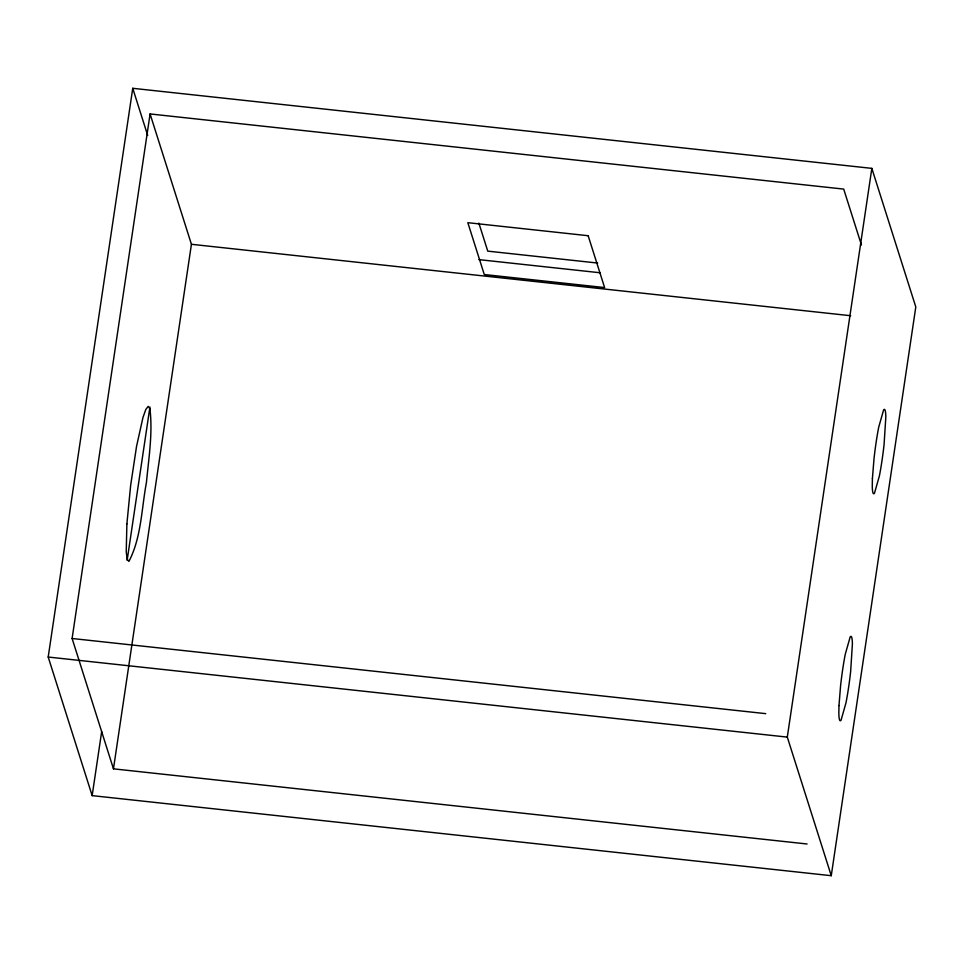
<?xml version="1.0" encoding="UTF-8"?>
<svg xmlns="http://www.w3.org/2000/svg" width="964" height="964" viewBox="0 0 964 964"><rect width="100%" height="100%" fill="white"/><g stroke="black" fill="none" stroke-linecap="round" stroke-linejoin="round"><path stroke-width="1.45" d="M48.2 657.038L132.743 88.302L871.842 168.375L915.8 306.962L831.257 875.698L92.158 795.625L48.2 657.038L787.299 737.111L831.257 875.698M807.085 843.994L113.463 768.838L72.107 638.493L150.083 113.945L843.705 189.101L861.43 244.964M92.158 795.625L101.678 731.604M127.128 560.385L149.926 407.037M113.463 768.838L191.426 244.29L150.083 113.945M787.299 737.111L871.842 168.375M597.68 263.052L487.76 251.134L478.867 223.106M478.927 259.629L600.114 272.764M191.426 244.29L850.67 315.722M72.107 638.493L765.741 713.649M132.743 88.302L147.697 135.442M838.981 705.564L838.849 713.035A22.787 3.013 -83.8 0 0 841.078 720.144L845.97 702.889A59.876 7.917 -83.8 0 0 850.658 671.39L852.393 644.097A22.787 3.013 -83.8 0 0 850.164 636.987L845.271 654.231A59.876 7.917 -83.8 0 0 840.584 685.729L838.981 705.564M872.408 478.566L872.275 486.037A22.787 3.013 -83.8 0 0 874.505 493.146L879.397 475.903A59.876 7.917 -83.8 0 0 884.084 444.392L885.82 417.099A22.787 3.013 -83.8 0 0 883.59 409.989L878.698 427.245A59.876 7.917 -83.8 0 0 874.011 458.744L872.408 478.566M126.886 523.922L126.236 551.769L127.176 559.168L128.887 561.434C141.431 537.575 141.491 508.667 146.432 482.47C148.757 458.021 152.854 433.234 149.914 408.676L148.191 406.398L145.829 409.423L142.961 417.508L136.539 446.404L130.658 485.362L126.886 523.922M588.161 235.722L467.829 222.684L484.277 274.535L604.609 287.573L588.161 235.722"/></g></svg>
